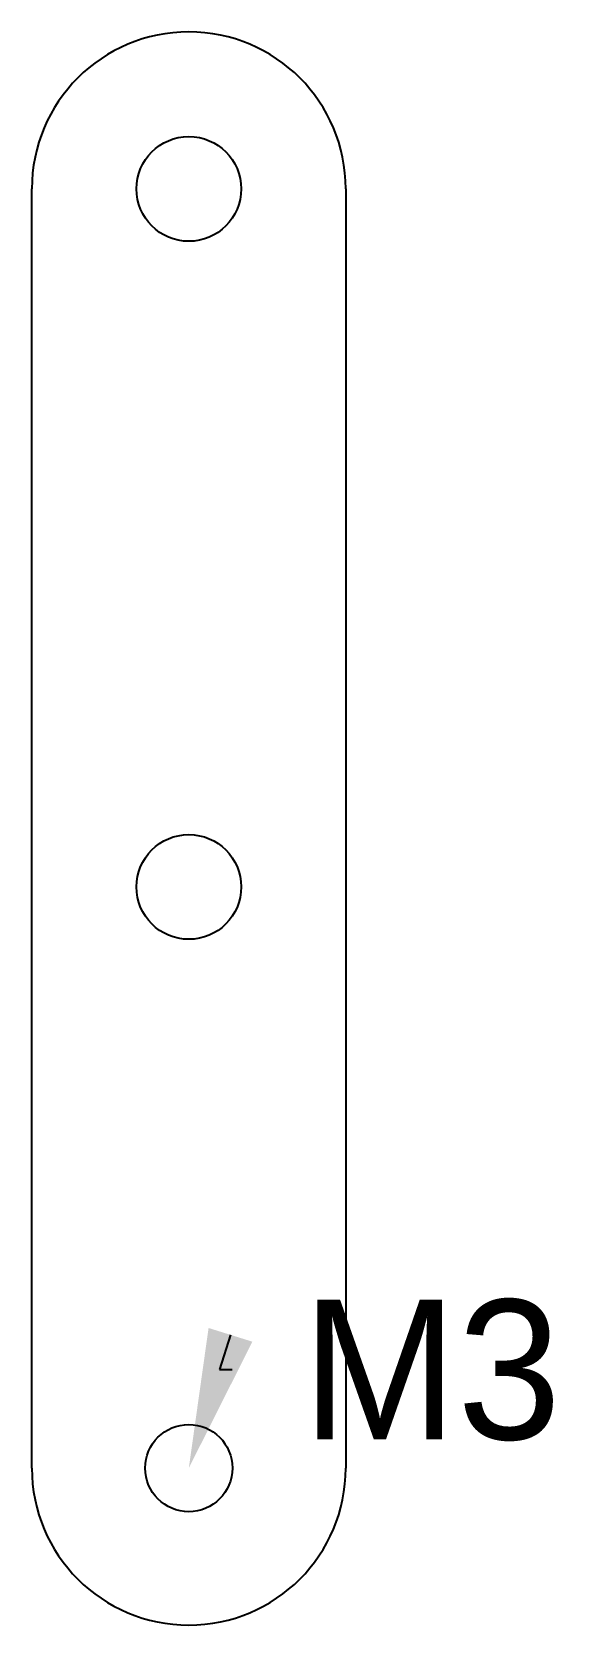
# Model space of a CAD drawing. Header units: millimetres. Extents: x -4.5 to 10.7, y -22.8 to 22.8.
import ezdxf
from ezdxf import colors
from ezdxf.entities.mleader import LeaderData, LeaderLine
from ezdxf.math import Vec2, Vec3

# ---------------------------------------------------------------- set-up
doc = ezdxf.new("R2010")
doc.units = ezdxf.units.MM

msp = doc.modelspace()

# ---------------------------------------------------------------- linework, layer by layer
at = {"color": 7, "linetype": 'Continuous', "lineweight": 25}
for p, q in [((-4.5, -18.325), (-4.5, 18.325)), ((4.5, 18.325), (4.5, -18.325))]:
    msp.add_line(p, q, dxfattribs=at)
for centre, radius in [((0, 18.325), 1.5), ((0, -1.675), 1.5), ((0, -18.325), 1.25)]:
    msp.add_circle(centre, radius, dxfattribs=at)
for centre, start, end in [((0, 18.325), 0, 180), ((0, -18.325), 180, 0)]:
    msp.add_arc(centre, 4.5, start, end, dxfattribs=at)

# ---------------------------------------------------------------- leaders
ml = msp.add_multileader_mtext('Standard')
ml.set_content('M3', color=256)
ml.set_leader_properties()
ml.build(insert=Vec2(0, 0))
ml.multileader.update_dxf_attribs({"text_right_attachment_type": 6, "dogleg_length": 0.36})
ctx = ml.context
ctx.base_point, ctx.plane_origin = Vec3(1.243, -15.502), Vec3(0, -18.325)
ctx.right_attachment = 6
notes = []
notes.append((ctx, [(0, (1, 1, 0), (0.883, -15.502), (1, 0), 0.36, [(0, [(0, -18.325)], 0, [])])]))
ctx.mtext.insert, ctx.mtext.flow_direction = Vec3(3.243, -13.502), 5
for ctx, leaders in notes:
    for number, flags, end, landing, length, lines in leaders:
        leader = LeaderData()
        leader.index, (leader.has_last_leader_line, leader.has_dogleg_vector, leader.attachment_direction) = number, flags
        leader.last_leader_point, leader.dogleg_vector, leader.dogleg_length = Vec3(end), Vec3(landing), length
        for number, points, colour, breaks in lines:
            line = LeaderLine()
            line.index, line.vertices, line.color, line.breaks = number, Vec3.list(points), colors.encode_raw_color(colour), breaks
            leader.lines.append(line)
        ctx.leaders.append(leader)

doc.saveas('drawing.dxf')
